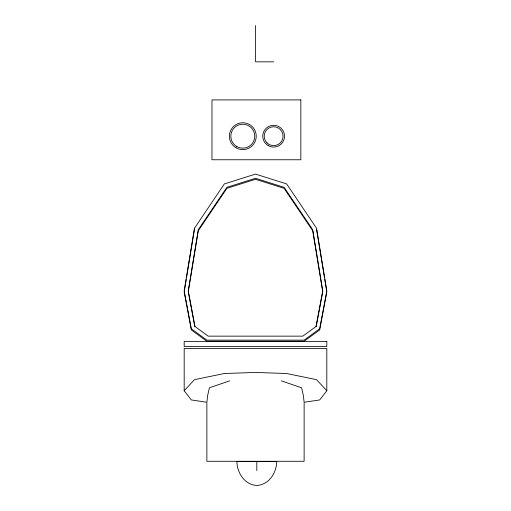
<?xml version="1.0" encoding="UTF-8"?>
<svg xmlns="http://www.w3.org/2000/svg" width="511" height="511" viewBox="0 0 511 511"><rect width="100%" height="100%" fill="white"/><g stroke="black" fill="none" stroke-linecap="round" stroke-linejoin="round"><path stroke-width="0.77" d="M184.318 291.2L186.24 279.46M186.496 277.895L194.448 229.382M316.162 326.721L322.735 291.807L312.726 230.761L284.103 188.316L255.5 179.291L226.897 188.316L198.274 230.761L188.265 291.807L194.838 326.721M326.816 291.979L319.675 329.908L304.128 341.265L206.872 341.265L191.325 329.908L184.184 291.979M229.669 380.842L209.389 387.779L207.658 395.463L206.872 402.291L191.325 399.941L184.184 390.755L184.184 348.393L326.816 348.393L326.816 390.755L319.675 399.941L304.128 402.291L303.342 395.463L301.611 387.779L281.331 380.842M184.184 390.755L194.448 379.673L224.342 373.515L255.5 372.442L286.658 373.515L316.552 379.673L326.816 390.755M273.717 61.825L255.577 61.825L255.577 25.55M316.552 229.382L324.504 277.895M324.76 279.46L326.682 291.2M304.128 402.968L304.128 461.286L206.872 461.286L206.872 402.968M256.809 461.401L256.809 470.605M194.448 228.257L184.184 290.855L191.325 328.79L206.872 340.141L304.128 340.141L319.675 328.79L326.816 290.855L316.552 228.257L286.658 183.928L255.5 174.098L224.342 183.928L194.448 228.257M198.274 229.765L188.265 290.81L194.985 326.497L208.188 336.142L302.812 336.142L316.015 326.497L322.735 290.81L312.726 229.765L284.103 187.32L255.5 178.294L226.897 187.32L198.274 229.765M276.732 461.401C276.604 472.777 269.01 484.811 256.809 485.45C244.603 484.811 237.008 472.777 236.88 461.401L276.732 461.401M300.845 99.913L211.969 99.913L211.969 159.764L300.845 159.764L300.845 99.913M326.816 341.361L184.184 341.361L184.184 346.522L326.816 346.522L326.816 341.361M236.088 147.82A13.433 13.433 0 0 0 256.241 136.188A13.433 13.433 0 0 0 236.088 124.55A13.433 13.433 0 0 0 236.088 147.82M236.817 146.555A11.97 11.97 0 0 0 254.772 136.188A11.97 11.97 0 0 0 236.817 125.821A11.97 11.97 0 0 0 236.817 146.555M268.192 145.622A10.897 10.897 0 0 0 284.531 136.188A10.897 10.897 0 0 0 268.192 126.754A10.897 10.897 0 0 0 268.192 145.622M266.966 142.856A9.434 9.434 0 0 0 282.749 138.628A9.434 9.434 0 0 0 271.194 127.079A9.434 9.434 0 0 0 266.966 142.856"/></g></svg>
